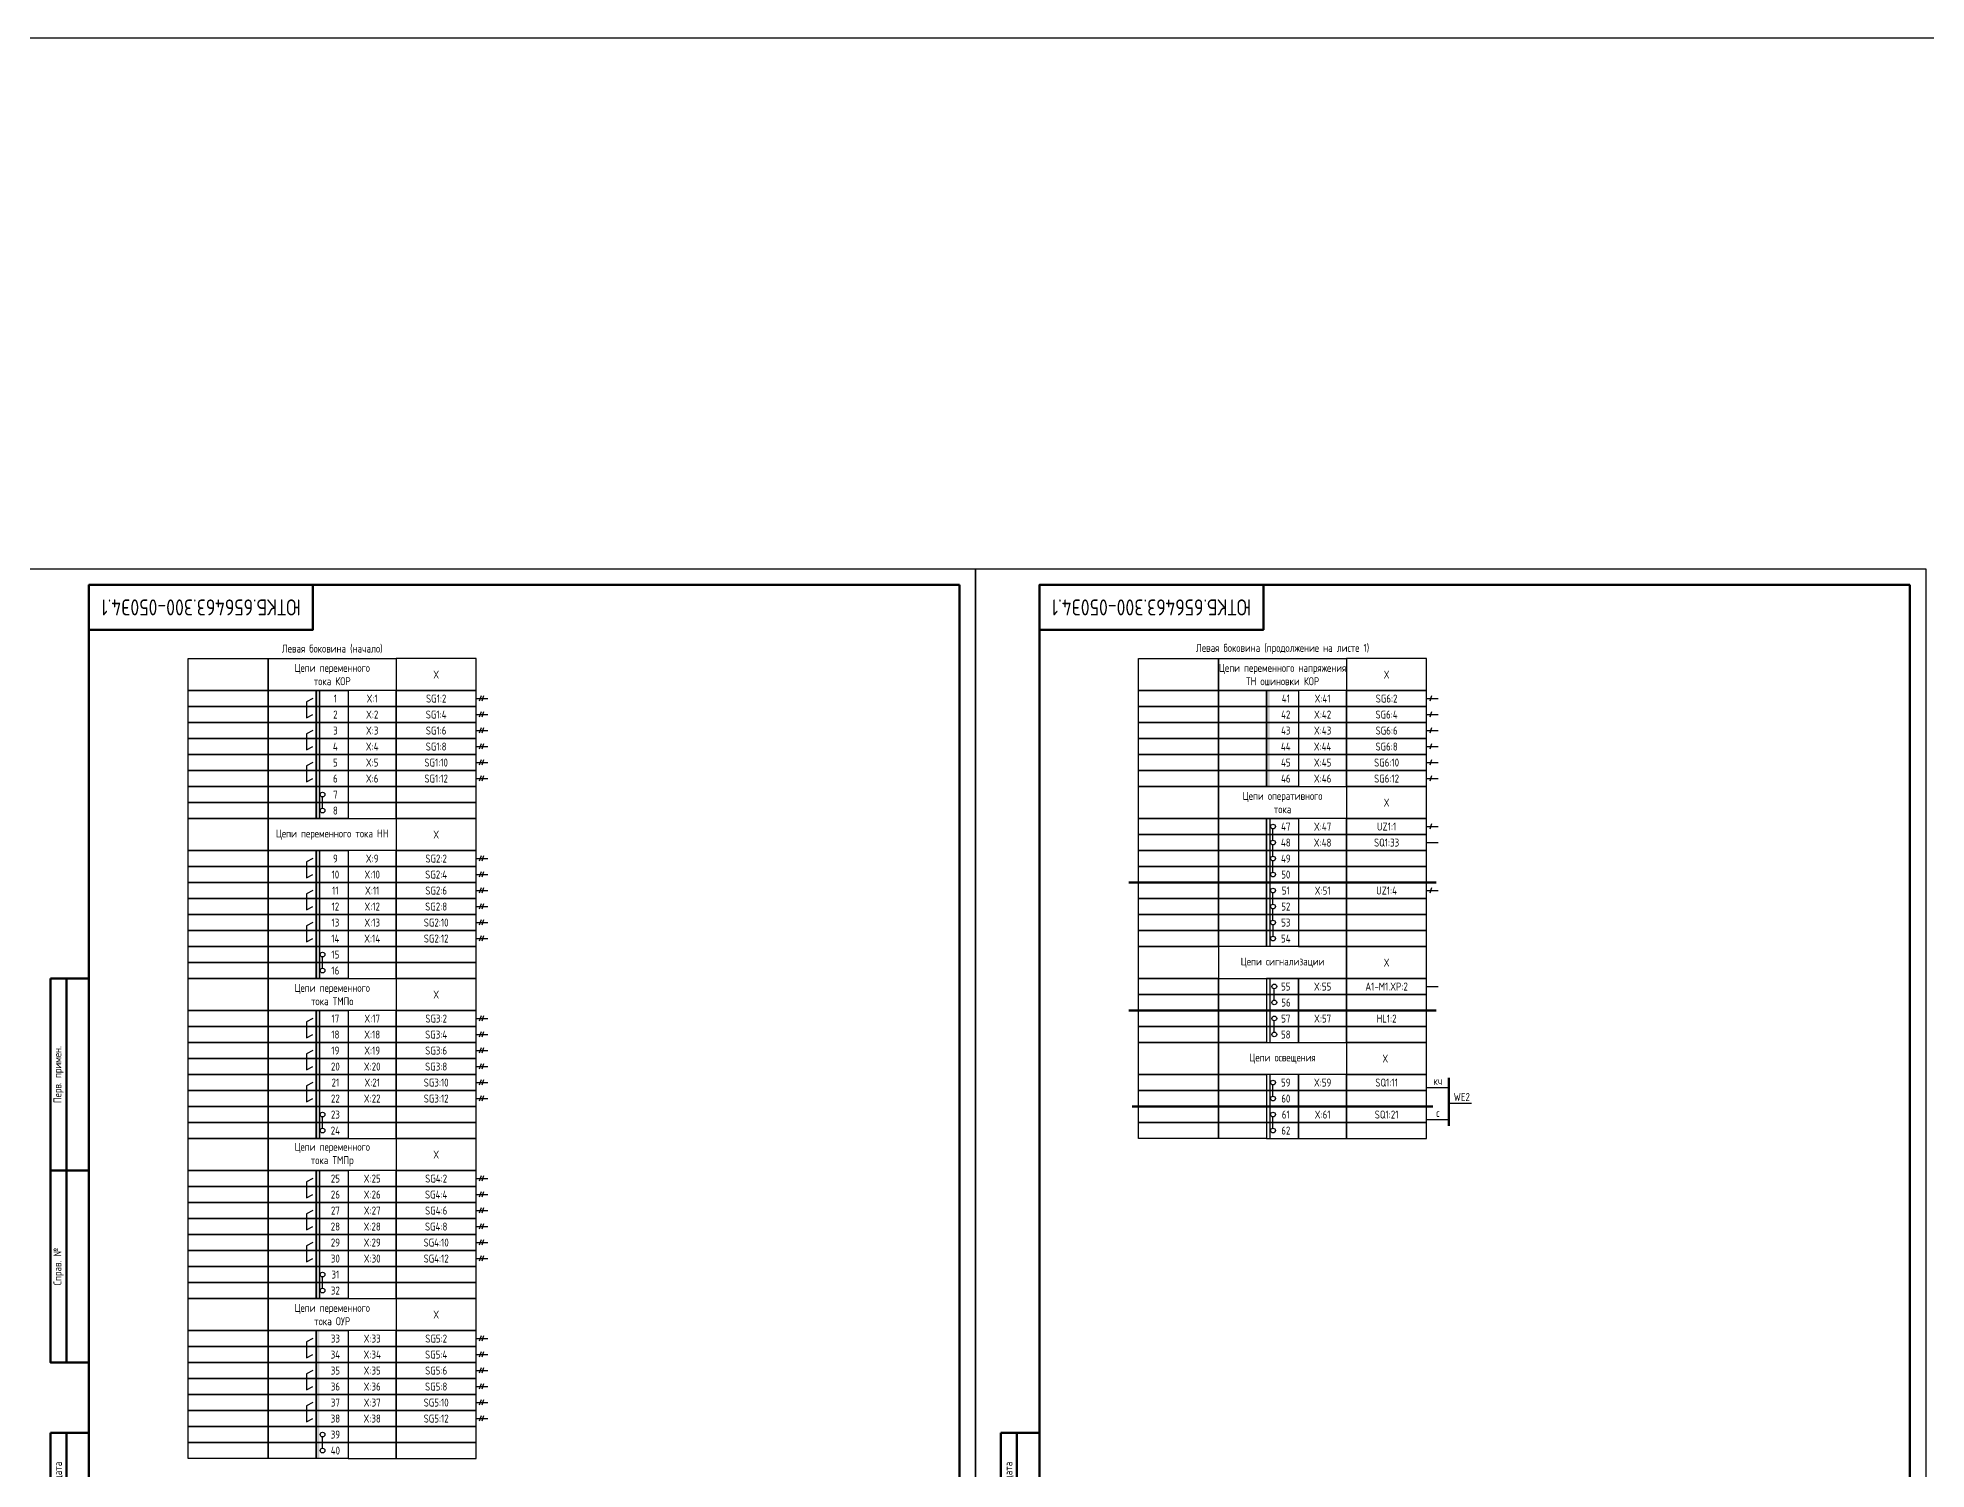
# Model space of a CAD drawing. Header units: millimetres. Extents: x -921 to 2149, y -90 to 586.
# Drawn here: x 1264 to 1854, y 139 to 586 of the extents above; entities that cross this region are included whole.
import ezdxf

# ---------------------------------------------------------------- set-up
doc = ezdxf.new("R2010")
doc.units = ezdxf.units.MM
doc.styles.add('Gost_type_A', font='GOST_A.TTF')

# ---------------------------------------------------------------- blocks, each defined once
blk = doc.blocks.new('Штамп левый верхний')
at = {"lineweight": 50}
for points in [[(-12, 0), (-7, 0), (-7, -60), (-12, -60)], [(-7, 0), (0, 0), (0, -60), (-7, -60)], [(-12, -60), (-7, -60), (-7, -120), (-12, -120)], [(-7, -60), (0, -60), (0, -120), (-7, -120)]]:
    blk.add_lwpolyline(points, close=True, dxfattribs=at)
at = {"char_height": 2.5, "width": 60, "attachment_point": 5, "rotation": 90, "style": 'Gost_type_A'}
for s, insert in [('Перв. примен.', (-9.5, -30)), ('Справ. №', (-9.5, -90))]:
    blk.add_mtext(s, dxfattribs=dict(at, insert=insert))
blk = doc.blocks.new('Штамп левый нижний')
at = {"lineweight": 50}
for points in [[(-12, 145), (-7, 145), (-7, 110), (-12, 110)], [(-7, 145), (0, 145), (0, 110), (-7, 110)], [(-12, 110), (-7, 110), (-7, 85), (-12, 85)], [(-7, 110), (0, 110), (0, 85), (-7, 85)], [(-12, 85), (-7, 85), (-7, 60), (-12, 60)], [(-7, 85), (0, 85), (0, 60), (-7, 60)], [(-12, 60), (-7, 60), (-7, 25), (-12, 25)], [(-7, 60), (0, 60), (0, 25), (-7, 25)], [(-12, 25), (-7, 25), (-7, 0), (-12, 0)], [(-7, 25), (0, 25), (0, 0), (-7, 0)]]:
    blk.add_lwpolyline(points, close=True, dxfattribs=at)
at = {"char_height": 2.5, "attachment_point": 5, "rotation": 90, "style": 'Gost_type_A'}
for s, insert, width in [('Подп. и дата', (-9.5, 127.5), 35), ('Инв. № дубл.', (-9.5, 97.5), 25), ('Взам. инв. №', (-9.5, 72.5), 25), ('Подп. и дата', (-9.5, 42.5), 35), ('Инв. N подл.', (-9.5, 12.5), 25)]:
    blk.add_mtext(s, dxfattribs=dict(at, insert=insert, width=width))
blk = doc.blocks.new('Штамп угловой верхний')
at = {"lineweight": 50}
blk.add_lwpolyline([(0, 0), (70, 0), (70, -14), (0, -14)], close=True, dxfattribs=at)

msp = doc.modelspace()

# ---------------------------------------------------------------- hatches: boundary and pattern name
h = msp.add_hatch(color=256)
h.dxf.hatch_style = 1
h.paths.add_polyline_path([(1352, 382), (1351, 382), (1351, 342), (1352, 342)])
h = msp.add_hatch(color=256)
h.dxf.hatch_style = 1
h.paths.add_polyline_path([(1648, 352), (1649, 352), (1649, 382), (1648, 382)])
h = msp.add_hatch(color=256)
h.dxf.hatch_style = 1
h.paths.add_polyline_path([(1352, 332), (1351, 332), (1351, 292), (1352, 292)])
h = msp.add_hatch(color=256)
h.dxf.hatch_style = 1
h.paths.add_polyline_path([(1352, 282), (1351, 282), (1351, 242), (1352, 242)])
h = msp.add_hatch(color=256)
h.dxf.hatch_style = 1
h.paths.add_polyline_path([(1351, 242), (1352, 242), (1352, 262), (1351, 262)])
h.paths.add_polyline_path([(1351, 192), (1352, 192), (1352, 232), (1351, 232)])
h = msp.add_hatch(color=256)
h.dxf.hatch_style = 1
h.paths.add_polyline_path([(1351, 192), (1352, 192), (1352, 212), (1351, 212)])
h.paths.add_polyline_path([(1351, 142), (1352, 142), (1352, 182), (1351, 182)])

# ---------------------------------------------------------------- linework, layer by layer
for p, q in [((1401, 379.5), (1404.62, 379.5)), ((1402.54, 380.31), (1401.96, 378.69)), ((1403.33, 380.31), (1402.75, 378.69)), ((1698, 379.5), (1701.62, 379.5)), ((1699.54, 380.31), (1698.96, 378.69)), ((1401, 374.5), (1404.62, 374.5)), ((1402.54, 375.31), (1401.96, 373.69)), ((1403.33, 375.31), (1402.75, 373.69)), ((1698, 374.5), (1701.62, 374.5)), ((1699.54, 375.31), (1698.96, 373.69)), ((1401, 369.5), (1404.62, 369.5)), ((1402.54, 370.31), (1401.96, 368.69)), ((1403.33, 370.31), (1402.75, 368.69)), ((1698, 369.5), (1701.62, 369.5)), ((1699.54, 370.31), (1698.96, 368.69)), ((1401, 364.5), (1404.62, 364.5)), ((1402.54, 365.31), (1401.96, 363.69)), ((1402.54, 360.31), (1401.96, 358.69)), ((1403.33, 365.31), (1402.75, 363.69)), ((1403.33, 360.31), (1402.75, 358.69)), ((1698, 364.5), (1701.62, 364.5)), ((1699.54, 365.31), (1698.96, 363.69)), ((1699.54, 360.31), (1698.96, 358.69)), ((1401, 359.5), (1404.62, 359.5)), ((1401, 354.5), (1404.62, 354.5)), ((1402.54, 355.31), (1401.96, 353.69)), ((1403.33, 355.31), (1402.75, 353.69)), ((1698, 359.5), (1701.62, 359.5)), ((1698, 354.5), (1701.62, 354.5)), ((1699.54, 355.31), (1698.96, 353.69)), ((1353, 345.25), (1353, 348.75)), ((1698, 339.5), (1701.62, 339.5)), ((1699.54, 340.31), (1698.96, 338.69)), ((1698, 334.5), (1701.62, 334.5)), ((1401, 329.5), (1404.62, 329.5)), ((1402.54, 330.31), (1401.96, 328.69)), ((1402.54, 325.31), (1401.96, 323.69)), ((1403.33, 330.31), (1402.75, 328.69)), ((1403.33, 325.31), (1402.75, 323.69)), ((1401, 324.5), (1404.62, 324.5)), ((1401, 319.5), (1404.62, 319.5)), ((1402.54, 320.31), (1401.96, 318.69)), ((1403.33, 320.31), (1402.75, 318.69)), ((1698, 319.5), (1701.62, 319.5)), ((1699.54, 320.31), (1698.96, 318.69)), ((1401, 314.5), (1404.62, 314.5)), ((1402.54, 315.31), (1401.96, 313.69)), ((1403.33, 315.31), (1402.75, 313.69)), ((1401, 309.5), (1404.62, 309.5)), ((1402.54, 310.31), (1401.96, 308.69)), ((1403.33, 310.31), (1402.75, 308.69)), ((1650, 308.75), (1650, 305.25)), ((1401, 304.5), (1404.62, 304.5)), ((1402.54, 305.31), (1401.96, 303.69)), ((1403.33, 305.31), (1402.75, 303.69)), ((1353, 295.25), (1353, 298.75)), ((1649, 292), (1649, 272)), ((1698, 289.5), (1701.62, 289.5)), ((1401, 279.5), (1404.62, 279.5)), ((1402.54, 280.31), (1401.96, 278.69)), ((1403.33, 280.31), (1402.75, 278.69)), ((1401, 274.5), (1404.62, 274.5)), ((1402.54, 275.31), (1401.96, 273.69)), ((1403.33, 275.31), (1402.75, 273.69)), ((1401, 269.5), (1404.62, 269.5)), ((1402.54, 270.31), (1401.96, 268.69)), ((1403.33, 270.31), (1402.75, 268.69)), ((1401, 264.5), (1404.62, 264.5)), ((1402.54, 265.31), (1401.96, 263.69)), ((1402.54, 260.31), (1401.96, 258.69)), ((1403.33, 265.31), (1402.75, 263.69)), ((1403.33, 260.31), (1402.75, 258.69)), ((1649, 262), (1649, 252)), ((1401, 259.5), (1404.62, 259.5)), ((1401, 254.5), (1404.62, 254.5)), ((1402.54, 255.31), (1401.96, 253.69)), ((1403.33, 255.31), (1402.75, 253.69)), ((1650, 255.25), (1650, 258.75)), ((1698, 258), (1705, 258)), ((1353, 245.25), (1353, 248.75)), ((1649, 252), (1649, 242)), ((1650, 245.25), (1650, 248.75)), ((1698, 248), (1705, 248)), ((1712, 253), (1705, 253)), ((1402.54, 230.31), (1401.96, 228.69)), ((1403.33, 230.31), (1402.75, 228.69)), ((1401, 229.5), (1404.62, 229.5)), ((1401, 224.5), (1404.62, 224.5)), ((1402.54, 225.31), (1401.96, 223.69)), ((1403.33, 225.31), (1402.75, 223.69)), ((1401, 219.5), (1404.62, 219.5)), ((1402.54, 220.31), (1401.96, 218.69)), ((1403.33, 220.31), (1402.75, 218.69)), ((1401, 214.5), (1404.62, 214.5)), ((1402.54, 215.31), (1401.96, 213.69)), ((1403.33, 215.31), (1402.75, 213.69)), ((1401, 209.5), (1404.62, 209.5)), ((1402.54, 210.31), (1401.96, 208.69)), ((1403.33, 210.31), (1402.75, 208.69)), ((1401, 204.5), (1404.62, 204.5)), ((1402.54, 205.31), (1401.96, 203.69)), ((1403.33, 205.31), (1402.75, 203.69)), ((1353, 195.25), (1353, 198.75)), ((1401, 179.5), (1404.62, 179.5)), ((1402.54, 180.31), (1401.96, 178.69)), ((1403.33, 180.31), (1402.75, 178.69)), ((1401, 174.5), (1404.62, 174.5)), ((1402.54, 175.31), (1401.96, 173.69)), ((1403.33, 175.31), (1402.75, 173.69)), ((1401, 169.5), (1404.62, 169.5)), ((1402.54, 170.31), (1401.96, 168.69)), ((1402.54, 165.31), (1401.96, 163.69)), ((1403.33, 170.31), (1402.75, 168.69)), ((1403.33, 165.31), (1402.75, 163.69)), ((1401, 164.5), (1404.62, 164.5)), ((1401, 159.5), (1404.62, 159.5)), ((1402.54, 160.31), (1401.96, 158.69)), ((1403.33, 160.31), (1402.75, 158.69)), ((1401, 154.5), (1404.62, 154.5)), ((1402.54, 155.31), (1401.96, 153.69)), ((1403.33, 155.31), (1402.75, 153.69)), ((1353, 145.25), (1353, 148.75))]:
    msp.add_line(p, q)
at = {"lineweight": -2}
for p, q in [((1650, 335.25), (1650, 338.75)), ((1650, 330.25), (1650, 333.75)), ((1650, 325.25), (1650, 328.75)), ((1650, 315.25), (1650, 318.75)), ((1650, 310.25), (1650, 313.75)), ((1650.4, 285.25), (1650.4, 288.75)), ((1650.4, 275.25), (1650.4, 278.75))]:
    msp.add_line(p, q, dxfattribs=at)
at = {"lineweight": 50}
for p, q in [((1605, 322), (1701, 322)), ((1605, 282), (1701, 282)), ((1606, 252), (1700, 252))]:
    msp.add_line(p, q, dxfattribs=at)
at = {"linetype": 'ByBlock', "lineweight": 60}
msp.add_line((1705, 246), (1705, 261), dxfattribs=at)
for points in [[(-920.84, 586), (2149.4, 586), (2149.4, -90), (-920.84, -90)], [(1557, 420), (1557, 0), (1260, 0), (1260, 420)], [(1854, 420), (1854, 0), (1557, 0), (1557, 420)], [(1311, 392), (1336, 392), (1336, 382), (1311, 382)], [(1336, 392), (1376, 392), (1376, 382), (1336, 382)], [(1401, 392), (1376, 392), (1376, 382), (1401, 382)], [(1608, 392), (1633, 392), (1633, 382), (1608, 382)], [(1633, 392), (1673, 392), (1673, 382), (1633, 382)], [(1698, 392), (1673, 392), (1673, 382), (1698, 382)], [(1311, 382), (1336, 382), (1336, 377), (1311, 377)], [(1336, 382), (1351, 382), (1351, 377), (1336, 377)], [(1351, 382), (1361, 382), (1361, 377), (1351, 377)], [(1376, 382), (1361, 382), (1361, 377), (1376, 377)], [(1401, 382), (1376, 382), (1376, 377), (1401, 377)], [(1608, 382), (1633, 382), (1633, 377), (1608, 377)], [(1633, 382), (1648, 382), (1648, 377), (1633, 377)], [(1648, 382), (1658, 382), (1658, 377), (1648, 377)], [(1673, 382), (1658, 382), (1658, 377), (1673, 377)], [(1698, 382), (1673, 382), (1673, 377), (1698, 377)], [(1311, 377), (1336, 377), (1336, 372), (1311, 372)], [(1311, 372), (1336, 372), (1336, 367), (1311, 367)], [(1336, 377), (1351, 377), (1351, 372), (1336, 372)], [(1336, 372), (1351, 372), (1351, 367), (1336, 367)], [(1351, 377), (1361, 377), (1361, 372), (1351, 372)], [(1351, 372), (1361, 372), (1361, 367), (1351, 367)], [(1376, 377), (1361, 377), (1361, 372), (1376, 372)], [(1376, 372), (1361, 372), (1361, 367), (1376, 367)], [(1401, 377), (1376, 377), (1376, 372), (1401, 372)], [(1401, 372), (1376, 372), (1376, 367), (1401, 367)], [(1608, 377), (1633, 377), (1633, 372), (1608, 372)], [(1608, 372), (1633, 372), (1633, 367), (1608, 367)], [(1633, 377), (1648, 377), (1648, 372), (1633, 372)], [(1633, 372), (1648, 372), (1648, 367), (1633, 367)], [(1648, 377), (1658, 377), (1658, 372), (1648, 372)], [(1648, 372), (1658, 372), (1658, 367), (1648, 367)], [(1673, 377), (1658, 377), (1658, 372), (1673, 372)], [(1673, 372), (1658, 372), (1658, 367), (1673, 367)], [(1698, 377), (1673, 377), (1673, 372), (1698, 372)], [(1698, 372), (1673, 372), (1673, 367), (1698, 367)], [(1311, 367), (1336, 367), (1336, 362), (1311, 362)], [(1336, 367), (1351, 367), (1351, 362), (1336, 362)], [(1351, 367), (1361, 367), (1361, 362), (1351, 362)], [(1376, 367), (1361, 367), (1361, 362), (1376, 362)], [(1401, 367), (1376, 367), (1376, 362), (1401, 362)], [(1608, 367), (1633, 367), (1633, 362), (1608, 362)], [(1633, 367), (1648, 367), (1648, 362), (1633, 362)], [(1648, 367), (1658, 367), (1658, 362), (1648, 362)], [(1673, 367), (1658, 367), (1658, 362), (1673, 362)], [(1698, 367), (1673, 367), (1673, 362), (1698, 362)], [(1311, 362), (1336, 362), (1336, 357), (1311, 357)], [(1336, 362), (1351, 362), (1351, 357), (1336, 357)], [(1351, 362), (1361, 362), (1361, 357), (1351, 357)], [(1376, 362), (1361, 362), (1361, 357), (1376, 357)], [(1401, 362), (1376, 362), (1376, 357), (1401, 357)], [(1608, 362), (1633, 362), (1633, 357), (1608, 357)], [(1633, 362), (1648, 362), (1648, 357), (1633, 357)], [(1648, 362), (1658, 362), (1658, 357), (1648, 357)], [(1673, 362), (1658, 362), (1658, 357), (1673, 357)], [(1698, 362), (1673, 362), (1673, 357), (1698, 357)], [(1311, 357), (1336, 357), (1336, 352), (1311, 352)], [(1336, 357), (1351, 357), (1351, 352), (1336, 352)], [(1351, 357), (1361, 357), (1361, 352), (1351, 352)], [(1376, 357), (1361, 357), (1361, 352), (1376, 352)], [(1401, 357), (1376, 357), (1376, 352), (1401, 352)], [(1608, 357), (1633, 357), (1633, 352), (1608, 352)], [(1633, 357), (1648, 357), (1648, 352), (1633, 352)], [(1648, 357), (1658, 357), (1658, 352), (1648, 352)], [(1673, 357), (1658, 357), (1658, 352), (1673, 352)], [(1698, 357), (1673, 357), (1673, 352), (1698, 352)], [(1311, 352), (1336, 352), (1336, 347), (1311, 347)], [(1336, 352), (1351, 352), (1351, 347), (1336, 347)], [(1351, 352), (1361, 352), (1361, 347), (1351, 347)], [(1376, 352), (1361, 352), (1361, 347), (1376, 347)], [(1401, 352), (1376, 352), (1376, 347), (1401, 347)], [(1608, 352), (1633, 352), (1633, 342), (1608, 342)], [(1633, 352), (1673, 352), (1673, 342), (1633, 342)], [(1698, 352), (1673, 352), (1673, 342), (1698, 342)], [(1311, 347), (1336, 347), (1336, 342), (1311, 342)], [(1336, 347), (1351, 347), (1351, 342), (1336, 342)], [(1351, 347), (1361, 347), (1361, 342), (1351, 342)], [(1376, 347), (1361, 347), (1361, 342), (1376, 342)], [(1401, 347), (1376, 347), (1376, 342), (1401, 342)], [(1311, 342), (1336, 342), (1336, 332), (1311, 332)], [(1336, 342), (1376, 342), (1376, 332), (1336, 332)], [(1401, 342), (1376, 342), (1376, 332), (1401, 332)], [(1608, 342), (1633, 342), (1633, 337), (1608, 337)], [(1608, 337), (1633, 337), (1633, 332), (1608, 332)], [(1633, 342), (1648, 342), (1648, 337), (1633, 337)], [(1633, 337), (1648, 337), (1648, 332), (1633, 332)], [(1648, 342), (1658, 342), (1658, 337), (1648, 337)], [(1648, 337), (1658, 337), (1658, 332), (1648, 332)], [(1673, 342), (1658, 342), (1658, 337), (1673, 337)], [(1673, 337), (1658, 337), (1658, 332), (1673, 332)], [(1698, 342), (1673, 342), (1673, 337), (1698, 337)], [(1698, 337), (1673, 337), (1673, 332), (1698, 332)], [(1311, 332), (1336, 332), (1336, 327), (1311, 327)], [(1336, 332), (1351, 332), (1351, 327), (1336, 327)], [(1351, 332), (1361, 332), (1361, 327), (1351, 327)], [(1376, 332), (1361, 332), (1361, 327), (1376, 327)], [(1401, 332), (1376, 332), (1376, 327), (1401, 327)], [(1608, 332), (1633, 332), (1633, 327), (1608, 327)], [(1633, 332), (1648, 332), (1648, 327), (1633, 327)], [(1648, 332), (1658, 332), (1658, 327), (1648, 327)], [(1673, 332), (1658, 332), (1658, 327), (1673, 327)], [(1698, 332), (1673, 332), (1673, 327), (1698, 327)], [(1311, 327), (1336, 327), (1336, 322), (1311, 322)], [(1336, 327), (1351, 327), (1351, 322), (1336, 322)], [(1351, 327), (1361, 327), (1361, 322), (1351, 322)], [(1376, 327), (1361, 327), (1361, 322), (1376, 322)], [(1401, 327), (1376, 327), (1376, 322), (1401, 322)], [(1608, 327), (1633, 327), (1633, 322), (1608, 322)], [(1633, 327), (1648, 327), (1648, 322), (1633, 322)], [(1648, 327), (1658, 327), (1658, 322), (1648, 322)], [(1673, 327), (1658, 327), (1658, 322), (1673, 322)], [(1698, 327), (1673, 327), (1673, 322), (1698, 322)], [(1311, 322), (1336, 322), (1336, 317), (1311, 317)], [(1336, 322), (1351, 322), (1351, 317), (1336, 317)], [(1351, 322), (1361, 322), (1361, 317), (1351, 317)], [(1376, 322), (1361, 322), (1361, 317), (1376, 317)], [(1401, 322), (1376, 322), (1376, 317), (1401, 317)], [(1608, 322), (1633, 322), (1633, 317), (1608, 317)], [(1633, 322), (1648, 322), (1648, 317), (1633, 317)], [(1648, 322), (1658, 322), (1658, 317), (1648, 317)], [(1673, 322), (1658, 322), (1658, 317), (1673, 317)], [(1698, 322), (1673, 322), (1673, 317), (1698, 317)], [(1311, 317), (1336, 317), (1336, 312), (1311, 312)], [(1336, 317), (1351, 317), (1351, 312), (1336, 312)], [(1351, 317), (1361, 317), (1361, 312), (1351, 312)], [(1376, 317), (1361, 317), (1361, 312), (1376, 312)], [(1401, 317), (1376, 317), (1376, 312), (1401, 312)], [(1608, 317), (1633, 317), (1633, 312), (1608, 312)], [(1633, 317), (1648, 317), (1648, 312), (1633, 312)], [(1648, 317), (1658, 317), (1658, 312), (1648, 312)], [(1673, 317), (1658, 317), (1658, 312), (1673, 312)], [(1698, 317), (1673, 317), (1673, 312), (1698, 312)], [(1311, 312), (1336, 312), (1336, 307), (1311, 307)], [(1311, 307), (1336, 307), (1336, 302), (1311, 302)], [(1336, 312), (1351, 312), (1351, 307), (1336, 307)], [(1336, 307), (1351, 307), (1351, 302), (1336, 302)], [(1351, 312), (1361, 312), (1361, 307), (1351, 307)], [(1351, 307), (1361, 307), (1361, 302), (1351, 302)], [(1376, 312), (1361, 312), (1361, 307), (1376, 307)], [(1376, 307), (1361, 307), (1361, 302), (1376, 302)], [(1401, 312), (1376, 312), (1376, 307), (1401, 307)], [(1401, 307), (1376, 307), (1376, 302), (1401, 302)], [(1608, 312), (1633, 312), (1633, 307), (1608, 307)], [(1608, 307), (1633, 307), (1633, 302), (1608, 302)], [(1633, 312), (1648, 312), (1648, 307), (1633, 307)], [(1633, 307), (1648, 307), (1648, 302), (1633, 302)], [(1648, 312), (1658, 312), (1658, 307), (1648, 307)], [(1648, 307), (1658, 307), (1658, 302), (1648, 302)], [(1673, 312), (1658, 312), (1658, 307), (1673, 307)], [(1673, 307), (1658, 307), (1658, 302), (1673, 302)], [(1698, 312), (1673, 312), (1673, 307), (1698, 307)], [(1698, 307), (1673, 307), (1673, 302), (1698, 302)], [(1311, 302), (1336, 302), (1336, 297), (1311, 297)], [(1336, 302), (1351, 302), (1351, 297), (1336, 297)], [(1351, 302), (1361, 302), (1361, 297), (1351, 297)], [(1376, 302), (1361, 302), (1361, 297), (1376, 297)], [(1401, 302), (1376, 302), (1376, 297), (1401, 297)], [(1608, 302), (1633, 302), (1633, 292), (1608, 292)], [(1673, 302), (1633, 302), (1633, 292), (1673, 292)], [(1698, 302), (1673, 302), (1673, 292), (1698, 292)], [(1311, 297), (1336, 297), (1336, 292), (1311, 292)], [(1336, 297), (1351, 297), (1351, 292), (1336, 292)], [(1351, 297), (1361, 297), (1361, 292), (1351, 292)], [(1376, 297), (1361, 297), (1361, 292), (1376, 292)], [(1401, 297), (1376, 297), (1376, 292), (1401, 292)], [(1311, 292), (1336, 292), (1336, 282), (1311, 282)], [(1336, 292), (1376, 292), (1376, 282), (1336, 282)], [(1401, 292), (1376, 292), (1376, 282), (1401, 282)], [(1608, 292), (1633, 292), (1633, 287), (1608, 287)], [(1633, 292), (1648, 292), (1648, 287), (1633, 287)], [(1658, 292), (1648, 292), (1648, 287), (1658, 287)], [(1673, 292), (1658, 292), (1658, 287), (1673, 287)], [(1698, 292), (1673, 292), (1673, 287), (1698, 287)], [(1608, 287), (1633, 287), (1633, 282), (1608, 282)], [(1608, 287), (1633, 287), (1633, 282), (1608, 282)], [(1633, 287), (1648, 287), (1648, 282), (1633, 282)], [(1633, 287), (1648, 287), (1648, 282), (1633, 282)], [(1658, 287), (1648, 287), (1648, 282), (1658, 282)], [(1658, 287), (1648, 287), (1648, 282), (1658, 282)], [(1673, 287), (1658, 287), (1658, 282), (1673, 282)], [(1673, 287), (1658, 287), (1658, 282), (1673, 282)], [(1698, 287), (1673, 287), (1673, 282), (1698, 282)], [(1698, 287), (1673, 287), (1673, 282), (1698, 282)], [(1311, 282), (1336, 282), (1336, 277), (1311, 277)], [(1336, 282), (1351, 282), (1351, 277), (1336, 277)], [(1351, 282), (1361, 282), (1361, 277), (1351, 277)], [(1376, 282), (1361, 282), (1361, 277), (1376, 277)], [(1401, 282), (1376, 282), (1376, 277), (1401, 277)], [(1608, 282), (1633, 282), (1633, 277), (1608, 277)], [(1608, 282), (1633, 282), (1633, 277), (1608, 277)], [(1633, 282), (1648, 282), (1648, 277), (1633, 277)], [(1633, 282), (1648, 282), (1648, 277), (1633, 277)], [(1658, 282), (1648, 282), (1648, 277), (1658, 277)], [(1658, 282), (1648, 282), (1648, 277), (1658, 277)], [(1673, 282), (1658, 282), (1658, 277), (1673, 277)], [(1673, 282), (1658, 282), (1658, 277), (1673, 277)], [(1698, 282), (1673, 282), (1673, 277), (1698, 277)], [(1698, 282), (1673, 282), (1673, 277), (1698, 277)], [(1311, 277), (1336, 277), (1336, 272), (1311, 272)], [(1311, 272), (1336, 272), (1336, 267), (1311, 267)], [(1336, 277), (1351, 277), (1351, 272), (1336, 272)], [(1336, 272), (1351, 272), (1351, 267), (1336, 267)], [(1351, 277), (1361, 277), (1361, 272), (1351, 272)], [(1351, 272), (1361, 272), (1361, 267), (1351, 267)], [(1376, 277), (1361, 277), (1361, 272), (1376, 272)], [(1376, 272), (1361, 272), (1361, 267), (1376, 267)], [(1401, 277), (1376, 277), (1376, 272), (1401, 272)], [(1401, 272), (1376, 272), (1376, 267), (1401, 267)], [(1608, 277), (1633, 277), (1633, 272), (1608, 272)], [(1608, 277), (1633, 277), (1633, 272), (1608, 272)], [(1608, 272), (1633, 272), (1633, 262), (1608, 262)], [(1633, 277), (1648, 277), (1648, 272), (1633, 272)], [(1633, 277), (1648, 277), (1648, 272), (1633, 272)], [(1633, 272), (1673, 272), (1673, 262), (1633, 262)], [(1658, 277), (1648, 277), (1648, 272), (1658, 272)], [(1658, 277), (1648, 277), (1648, 272), (1658, 272)], [(1673, 277), (1658, 277), (1658, 272), (1673, 272)], [(1673, 277), (1658, 277), (1658, 272), (1673, 272)], [(1698, 277), (1673, 277), (1673, 272), (1698, 272)], [(1698, 277), (1673, 277), (1673, 272), (1698, 272)], [(1698, 272), (1673, 272), (1673, 262), (1698, 262)], [(1311, 267), (1336, 267), (1336, 262), (1311, 262)], [(1336, 267), (1351, 267), (1351, 262), (1336, 262)], [(1351, 267), (1361, 267), (1361, 262), (1351, 262)], [(1376, 267), (1361, 267), (1361, 262), (1376, 262)], [(1401, 267), (1376, 267), (1376, 262), (1401, 262)], [(1311, 262), (1336, 262), (1336, 257), (1311, 257)], [(1336, 262), (1351, 262), (1351, 257), (1336, 257)], [(1351, 262), (1361, 262), (1361, 257), (1351, 257)], [(1376, 262), (1361, 262), (1361, 257), (1376, 257)], [(1401, 262), (1376, 262), (1376, 257), (1401, 257)], [(1608, 262), (1633, 262), (1633, 257), (1608, 257)], [(1633, 262), (1648, 262), (1648, 257), (1633, 257)], [(1658, 262), (1648, 262), (1648, 257), (1658, 257)], [(1673, 262), (1658, 262), (1658, 257), (1673, 257)], [(1698, 262), (1673, 262), (1673, 257), (1698, 257)], [(1311, 257), (1336, 257), (1336, 252), (1311, 252)], [(1336, 257), (1351, 257), (1351, 252), (1336, 252)], [(1351, 257), (1361, 257), (1361, 252), (1351, 252)], [(1376, 257), (1361, 257), (1361, 252), (1376, 252)], [(1401, 257), (1376, 257), (1376, 252), (1401, 252)], [(1608, 257), (1633, 257), (1633, 252), (1608, 252)], [(1633, 257), (1648, 257), (1648, 252), (1633, 252)], [(1658, 257), (1648, 257), (1648, 252), (1658, 252)], [(1673, 257), (1658, 257), (1658, 252), (1673, 252)], [(1698, 257), (1673, 257), (1673, 252), (1698, 252)], [(1311, 252), (1336, 252), (1336, 247), (1311, 247)], [(1336, 252), (1351, 252), (1351, 247), (1336, 247)], [(1351, 252), (1361, 252), (1361, 247), (1351, 247)], [(1376, 252), (1361, 252), (1361, 247), (1376, 247)], [(1401, 252), (1376, 252), (1376, 247), (1401, 247)], [(1608, 252), (1633, 252), (1633, 247), (1608, 247)], [(1633, 252), (1648, 252), (1648, 247), (1633, 247)], [(1658, 252), (1648, 252), (1648, 247), (1658, 247)], [(1673, 252), (1658, 252), (1658, 247), (1673, 247)], [(1698, 252), (1673, 252), (1673, 247), (1698, 247)], [(1311, 247), (1336, 247), (1336, 242), (1311, 242)], [(1311, 242), (1336, 242), (1336, 232), (1311, 232)], [(1336, 247), (1351, 247), (1351, 242), (1336, 242)], [(1336, 242), (1376, 242), (1376, 232), (1336, 232)], [(1351, 247), (1361, 247), (1361, 242), (1351, 242)], [(1376, 247), (1361, 247), (1361, 242), (1376, 242)], [(1401, 247), (1376, 247), (1376, 242), (1401, 242)], [(1401, 242), (1376, 242), (1376, 232), (1401, 232)], [(1608, 247), (1633, 247), (1633, 242), (1608, 242)], [(1633, 247), (1648, 247), (1648, 242), (1633, 242)], [(1658, 247), (1648, 247), (1648, 242), (1658, 242)], [(1673, 247), (1658, 247), (1658, 242), (1673, 242)], [(1698, 247), (1673, 247), (1673, 242), (1698, 242)], [(1311, 232), (1336, 232), (1336, 227), (1311, 227)], [(1336, 232), (1351, 232), (1351, 227), (1336, 227)], [(1351, 232), (1361, 232), (1361, 227), (1351, 227)], [(1376, 232), (1361, 232), (1361, 227), (1376, 227)], [(1401, 232), (1376, 232), (1376, 227), (1401, 227)], [(1311, 227), (1336, 227), (1336, 222), (1311, 222)], [(1336, 227), (1351, 227), (1351, 222), (1336, 222)], [(1351, 227), (1361, 227), (1361, 222), (1351, 222)], [(1376, 227), (1361, 227), (1361, 222), (1376, 222)], [(1401, 227), (1376, 227), (1376, 222), (1401, 222)], [(1311, 222), (1336, 222), (1336, 217), (1311, 217)], [(1336, 222), (1351, 222), (1351, 217), (1336, 217)], [(1351, 222), (1361, 222), (1361, 217), (1351, 217)], [(1376, 222), (1361, 222), (1361, 217), (1376, 217)], [(1401, 222), (1376, 222), (1376, 217), (1401, 217)], [(1311, 217), (1336, 217), (1336, 212), (1311, 212)], [(1336, 217), (1351, 217), (1351, 212), (1336, 212)], [(1351, 217), (1361, 217), (1361, 212), (1351, 212)], [(1376, 217), (1361, 217), (1361, 212), (1376, 212)], [(1401, 217), (1376, 217), (1376, 212), (1401, 212)], [(1311, 212), (1336, 212), (1336, 207), (1311, 207)], [(1311, 207), (1336, 207), (1336, 202), (1311, 202)], [(1336, 212), (1351, 212), (1351, 207), (1336, 207)], [(1336, 207), (1351, 207), (1351, 202), (1336, 202)], [(1351, 212), (1361, 212), (1361, 207), (1351, 207)], [(1351, 207), (1361, 207), (1361, 202), (1351, 202)], [(1376, 212), (1361, 212), (1361, 207), (1376, 207)], [(1376, 207), (1361, 207), (1361, 202), (1376, 202)], [(1401, 212), (1376, 212), (1376, 207), (1401, 207)], [(1401, 207), (1376, 207), (1376, 202), (1401, 202)], [(1311, 202), (1336, 202), (1336, 197), (1311, 197)], [(1336, 202), (1351, 202), (1351, 197), (1336, 197)], [(1351, 202), (1361, 202), (1361, 197), (1351, 197)], [(1376, 202), (1361, 202), (1361, 197), (1376, 197)], [(1401, 202), (1376, 202), (1376, 197), (1401, 197)], [(1311, 197), (1336, 197), (1336, 192), (1311, 192)], [(1336, 197), (1351, 197), (1351, 192), (1336, 192)], [(1351, 197), (1361, 197), (1361, 192), (1351, 192)], [(1376, 197), (1361, 197), (1361, 192), (1376, 192)], [(1401, 197), (1376, 197), (1376, 192), (1401, 192)], [(1311, 192), (1336, 192), (1336, 182), (1311, 182)], [(1336, 192), (1376, 192), (1376, 182), (1336, 182)], [(1401, 192), (1376, 192), (1376, 182), (1401, 182)], [(1311, 182), (1336, 182), (1336, 177), (1311, 177)], [(1336, 182), (1351, 182), (1351, 177), (1336, 177)], [(1351, 182), (1361, 182), (1361, 177), (1351, 177)], [(1376, 182), (1361, 182), (1361, 177), (1376, 177)], [(1401, 182), (1376, 182), (1376, 177), (1401, 177)], [(1311, 177), (1336, 177), (1336, 172), (1311, 172)], [(1311, 172), (1336, 172), (1336, 167), (1311, 167)], [(1336, 177), (1351, 177), (1351, 172), (1336, 172)], [(1336, 172), (1351, 172), (1351, 167), (1336, 167)], [(1351, 177), (1361, 177), (1361, 172), (1351, 172)], [(1351, 172), (1361, 172), (1361, 167), (1351, 167)], [(1376, 177), (1361, 177), (1361, 172), (1376, 172)], [(1376, 172), (1361, 172), (1361, 167), (1376, 167)], [(1401, 177), (1376, 177), (1376, 172), (1401, 172)], [(1401, 172), (1376, 172), (1376, 167), (1401, 167)], [(1311, 167), (1336, 167), (1336, 162), (1311, 162)], [(1336, 167), (1351, 167), (1351, 162), (1336, 162)], [(1351, 167), (1361, 167), (1361, 162), (1351, 162)], [(1376, 167), (1361, 167), (1361, 162), (1376, 162)], [(1401, 167), (1376, 167), (1376, 162), (1401, 162)], [(1311, 162), (1336, 162), (1336, 157), (1311, 157)], [(1336, 162), (1351, 162), (1351, 157), (1336, 157)], [(1351, 162), (1361, 162), (1361, 157), (1351, 157)], [(1376, 162), (1361, 162), (1361, 157), (1376, 157)], [(1401, 162), (1376, 162), (1376, 157), (1401, 157)], [(1311, 157), (1336, 157), (1336, 152), (1311, 152)], [(1336, 157), (1351, 157), (1351, 152), (1336, 152)], [(1351, 157), (1361, 157), (1361, 152), (1351, 152)], [(1376, 157), (1361, 157), (1361, 152), (1376, 152)], [(1401, 157), (1376, 157), (1376, 152), (1401, 152)], [(1311, 152), (1336, 152), (1336, 147), (1311, 147)], [(1336, 152), (1351, 152), (1351, 147), (1336, 147)], [(1351, 152), (1361, 152), (1361, 147), (1351, 147)], [(1376, 152), (1361, 152), (1361, 147), (1376, 147)], [(1401, 152), (1376, 152), (1376, 147), (1401, 147)], [(1311, 147), (1336, 147), (1336, 142), (1311, 142)], [(1336, 147), (1351, 147), (1351, 142), (1336, 142)], [(1351, 147), (1361, 147), (1361, 142), (1351, 142)], [(1376, 147), (1361, 147), (1361, 142), (1376, 142)], [(1401, 147), (1376, 147), (1376, 142), (1401, 142)]]:
    msp.add_lwpolyline(points, close=True)
at = {"lineweight": 50}
for points in [[(1552, 415), (1552, 5), (1280, 5), (1280, 415)], [(1849, 415), (1849, 5), (1577, 5), (1577, 415)]]:
    msp.add_lwpolyline(points, close=True, dxfattribs=at)
for points in [[(1350, 379.5), (1348, 378.5), (1348, 373.5), (1350, 374.5)], [(1351, 342), (1351, 382), (1352, 382), (1352, 342)], [(1350, 369.5), (1348, 368.5), (1348, 363.5), (1350, 364.5)], [(1350, 359.5), (1348, 358.5), (1348, 353.5), (1350, 354.5)], [(1649, 342), (1649, 302)], [(1351, 292), (1351, 332), (1352, 332), (1352, 292)], [(1350, 329.5), (1348, 328.5), (1348, 323.5), (1350, 324.5)], [(1350, 319.5), (1348, 318.5), (1348, 313.5), (1350, 314.5)], [(1350, 309.5), (1348, 308.5), (1348, 303.5), (1350, 304.5)], [(1350, 279.5), (1348, 278.5), (1348, 273.5), (1350, 274.5)], [(1351, 242), (1351, 282), (1352, 282), (1352, 242)], [(1350, 269.5), (1348, 268.5), (1348, 263.5), (1350, 264.5)], [(1350, 259.5), (1348, 258.5), (1348, 253.5), (1350, 254.5)], [(1351, 192), (1351, 232), (1352, 232), (1352, 192)], [(1350, 229.5), (1348, 228.5), (1348, 223.5), (1350, 224.5)], [(1350, 219.5), (1348, 218.5), (1348, 213.5), (1350, 214.5)], [(1350, 209.5), (1348, 208.5), (1348, 203.5), (1350, 204.5)], [(1350, 179.5), (1348, 178.5), (1348, 173.5), (1350, 174.5)], [(1350, 169.5), (1348, 168.5), (1348, 163.5), (1350, 164.5)], [(1350, 159.5), (1348, 158.5), (1348, 153.5), (1350, 154.5)]]:
    msp.add_lwpolyline(points)
for centre in [(1353, 349.5), (1353, 344.5), (1353, 299.5), (1353, 294.5), (1650, 259.5), (1650, 254.5), (1353, 249.5), (1650, 249.5), (1353, 244.5), (1650, 244.5), (1353, 199.5), (1353, 194.5), (1353, 149.5), (1353, 144.5)]:
    msp.add_circle(centre, 0.75)
at = {"lineweight": -2}
for centre in [(1650, 339.5), (1650, 334.5), (1650, 334.5), (1650, 329.5), (1650, 329.5), (1650, 324.5), (1650, 319.5), (1650, 314.5), (1650, 314.5), (1650, 309.5), (1650, 309.5), (1650, 304.5), (1650, 304.5), (1650.4, 289.55), (1650.4, 284.55), (1650.4, 279.55), (1650.4, 274.55)]:
    msp.add_circle(centre, 0.75, dxfattribs=at)

# ---------------------------------------------------------------- block references
for p in [(1280, 415), (1577, 415)]:
    msp.add_blockref('Штамп угловой верхний', p)
at = {"color": 1}
for name, p in [('Штамп левый верхний', (1280, 292)), ('Штамп левый нижний', (1280, 5)), ('Штамп левый нижний', (1577, 5))]:
    msp.add_blockref(name, p, dxfattribs=at)

# ---------------------------------------------------------------- texts
at = {"char_height": 5, "width": 70, "attachment_point": 5, "rotation": 180, "style": 'Gost_type_A'}
for insert in [(1315, 408), (1612, 408)]:
    msp.add_mtext('ЮТКБ.656463.300-050Э4.1', dxfattribs=dict(at, insert=insert))
at = {"char_height": 2.5, "attachment_point": 5, "style": 'Gost_type_A'}
for s, insert, width in [('Левая боковина (начало)', (1356, 395), 90), ('Левая боковина (продолжение на листе 1)', (1653, 395), 90), ('Цепи переменного \\Pтока КОР', (1356, 387), 40), ('Цепи переменного напряжения  \\PТН ошиновки КОР', (1653, 387), 40), ('X', (1388.5, 387), 25), ('X', (1685.5, 387), 25), ('SG1:2', (1388.5, 379.5), 25), ('SG6:2', (1685.5, 379.5), 25), ('SG1:4', (1388.5, 374.5), 25), ('SG6:4', (1685.5, 374.5), 25), ('SG1:6', (1388.5, 369.5), 25), ('SG6:6', (1685.5, 369.5), 25), ('SG1:10', (1388.5, 359.5), 25), ('SG1:8', (1388.5, 364.5), 25), ('SG6:10', (1685.5, 359.5), 25), ('SG6:8', (1685.5, 364.5), 25), ('SG1:12', (1388.5, 354.5), 25), ('SG6:12', (1685.5, 354.5), 25), ('Цепи оперативного \\Pтока ', (1653, 347), 40), ('X', (1685.5, 347), 25), ('Цепи переменного тока НН', (1356, 337), 40), ('X', (1388.5, 337), 25), ('SG2:2', (1388.5, 329.5), 25), ('SQ1:33', (1685.5, 334.5), 25), ('SG2:4', (1388.5, 324.5), 25), ('SG2:6', (1388.5, 319.5), 25), ('SG2:8', (1388.5, 314.5), 25), ('SG2:10', (1388.5, 309.5), 25), ('SG2:12', (1388.5, 304.5), 25), ('Цепи сигнализации ', (1653, 297), 40), ('X', (1685.5, 297), 25), ('Цепи переменного \\Pтока ТМПо', (1356, 287), 40), ('A1-М1.XР:2', (1685.5, 289.5), 25), ('X', (1388.5, 287), 25), ('SG3:2', (1388.5, 279.5), 25), ('HL1:2', (1685.5, 279.5), 25), ('SG3:4', (1388.5, 274.5), 25), ('SG3:8', (1388.5, 264.5), 25), ('SG3:6', (1388.5, 269.5), 25), ('Цепи освещения', (1653, 267), 40), ('X', (1685.09, 267), 25), ('SG3:10', (1388.5, 259.5), 25), ('SQ1:11', (1685.5, 259.5), 25), ('кч', (1701.5, 260), 7), ('SG3:12', (1388.5, 254.5), 25), ('WE2', (1709, 255), 7), ('SQ1:21', (1685.5, 249.5), 25), ('с', (1701.5, 250), 7), ('Цепи переменного \\Pтока ТМПр', (1356, 237), 40), ('X', (1388.5, 237), 25), ('SG4:2', (1388.5, 229.5), 25), ('SG4:4', (1388.5, 224.5), 25), ('SG4:6', (1388.5, 219.5), 25), ('SG4:8', (1388.5, 214.5), 25), ('SG4:10', (1388.5, 209.5), 25), ('SG4:12', (1388.5, 204.5), 25), ('Цепи переменного \\Pтока ОУР', (1356, 187), 40), ('X', (1388.5, 187), 25), ('SG5:2', (1388.5, 179.5), 25), ('SG5:4', (1388.5, 174.5), 25), ('SG5:8', (1388.5, 164.5), 25), ('SG5:6', (1388.5, 169.5), 25), ('SG5:10', (1388.5, 159.5), 25), ('SG5:12', (1388.5, 154.5), 25)]:
    msp.add_mtext(s, dxfattribs=dict(at, insert=insert, width=width))
at = {"ltscale": 10, "char_height": 2.5, "attachment_point": 5, "style": 'Gost_type_A'}
for s, insert, width in [('1', (1357, 379.5), 8), ('X:1', (1368.5, 379.5), 15), ('41', (1654, 379.5), 8), ('X:41', (1665.5, 379.5), 15), ('2', (1357, 374.5), 8), ('X:2', (1368.5, 374.5), 15), ('42', (1654, 374.5), 8), ('X:42', (1665.5, 374.5), 15), ('3', (1357, 369.5), 8), ('X:3', (1368.5, 369.5), 15), ('43', (1654, 369.5), 8), ('X:43', (1665.5, 369.5), 15), ('4', (1357, 364.5), 8), ('5', (1357, 359.5), 8), ('X:4', (1368.5, 364.5), 15), ('X:5', (1368.5, 359.5), 15), ('44', (1654, 364.5), 8), ('45', (1654, 359.5), 8), ('X:44', (1665.5, 364.5), 15), ('X:45', (1665.5, 359.5), 15), ('6', (1357, 354.5), 8), ('X:6', (1368.5, 354.5), 15), ('46', (1654, 354.5), 8), ('X:46', (1665.5, 354.5), 15), ('7', (1357, 349.5), 8), ('8', (1357, 344.5), 8), ('47', (1654, 339.5), 8), ('X:47', (1665.5, 339.47), 15), ('9', (1357, 329.5), 8), ('X:9', (1368.5, 329.5), 15), ('48', (1654, 334.5), 8), ('49', (1654, 329.5), 8), ('X:48', (1665.5, 334.47), 15), ('10', (1357, 324.5), 8), ('X:10', (1368.5, 324.5), 15), ('50', (1654, 324.5), 8), ('11', (1357, 319.5), 8), ('X:11', (1368.5, 319.5), 15), ('51', (1654, 319.5), 8), ('X:51', (1665.5, 319.47), 15), ('12', (1357, 314.5), 8), ('X:12', (1368.5, 314.5), 15), ('52', (1654, 314.5), 8), ('13', (1357, 309.5), 8), ('X:13', (1368.5, 309.5), 15), ('53', (1654, 309.5), 8), ('14', (1357, 304.5), 8), ('X:14', (1368.5, 304.5), 15), ('54', (1654, 304.5), 8), ('15', (1357, 299.5), 8), ('16', (1357, 294.5), 8), ('55', (1654, 289.5), 8), ('X:55', (1665.5, 289.5), 15), ('56', (1654.04, 284.5), 8), ('17', (1357, 279.5), 8), ('X:17', (1368.5, 279.5), 15), ('57', (1654, 279.5), 8), ('X:57', (1665.5, 279.5), 15), ('18', (1357, 274.5), 8), ('X:18', (1368.5, 274.5), 15), ('58', (1654, 274.5), 8), ('20', (1357, 264.5), 8), ('19', (1357, 269.5), 8), ('X:20', (1368.5, 264.5), 15), ('X:19', (1368.5, 269.5), 15), ('21', (1357, 259.5), 8), ('X:21', (1368.5, 259.5), 15), ('59', (1654, 259.5), 8), ('X:59', (1665.5, 259.5), 15), ('22', (1357, 254.5), 8), ('X:22', (1368.5, 254.5), 15), ('60', (1654, 254.5), 8), ('23', (1357, 249.5), 8), ('61', (1654, 249.5), 8), ('X:61', (1665.5, 249.5), 15), ('24', (1357, 244.5), 8), ('62', (1654, 244.5), 8), ('25', (1357, 229.5), 8), ('X:25', (1368.5, 229.5), 15), ('26', (1357, 224.5), 8), ('X:26', (1368.5, 224.5), 15), ('27', (1357, 219.5), 8), ('X:27', (1368.5, 219.5), 15), ('28', (1357, 214.5), 8), ('X:28', (1368.5, 214.5), 15), ('29', (1357, 209.5), 8), ('X:29', (1368.5, 209.5), 15), ('30', (1357, 204.5), 8), ('31', (1357, 199.5), 8), ('X:30', (1368.5, 204.5), 15), ('32', (1357, 194.5), 8), ('33', (1357, 179.5), 8), ('X:33', (1368.5, 179.5), 15), ('34', (1357, 174.5), 8), ('X:34', (1368.5, 174.5), 15), ('35', (1357, 169.5), 8), ('36', (1357, 164.5), 8), ('X:35', (1368.5, 169.5), 15), ('X:36', (1368.5, 164.5), 15), ('37', (1357, 159.5), 8), ('X:37', (1368.5, 159.5), 15), ('38', (1357, 154.5), 8), ('X:38', (1368.5, 154.5), 15), ('39', (1357, 149.5), 8), ('40', (1357, 144.5), 8)]:
    msp.add_mtext(s, dxfattribs=dict(at, insert=insert, width=width))
at = {"color": 0, "char_height": 2.5, "width": 25, "attachment_point": 5, "style": 'Gost_type_A'}
for s, insert in [('UZ1:1', (1685.5, 339.5)), ('UZ1:4', (1685.5, 319.5))]:
    msp.add_mtext(s, dxfattribs=dict(at, insert=insert))

doc.saveas('drawing.dxf')
